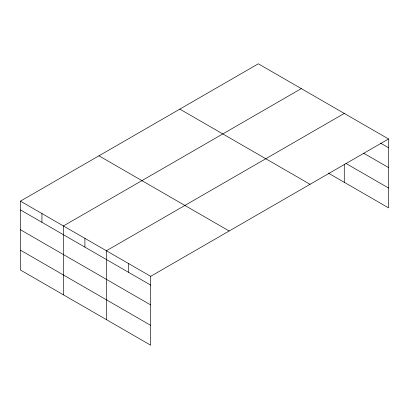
<?xml version="1.0" encoding="UTF-8"?>
<svg xmlns="http://www.w3.org/2000/svg" width="409" height="409" viewBox="0 0 409 409"><rect width="100%" height="100%" fill="white"/><g stroke="black" fill="none" stroke-linecap="round" stroke-linejoin="round"><path stroke-width="0.61" d="M388.55 138.983L258.324 63.799L20.45 201.136L20.45 270.017L150.676 345.201L150.676 276.32L388.55 138.983L388.55 207.864L328.294 173.079M301.3 88.61L63.426 225.947L63.426 294.828M344.276 113.421L106.396 250.758L106.396 319.639M380.452 143.073L388.55 147.751M363.713 153.247L388.55 167.588M345.891 163.401L388.55 188.028M179.827 109.121L310.053 184.306M98.947 155.814L229.173 230.998M20.45 201.136L150.676 276.32M20.45 209.904L150.676 285.088M20.45 229.74L150.676 304.925M20.45 250.18L150.676 325.365M344.276 164.326L344.276 182.302M128.538 263.539L128.538 272.307M84.914 238.35L84.914 247.118M41.938 213.539L41.938 222.307"/></g></svg>
